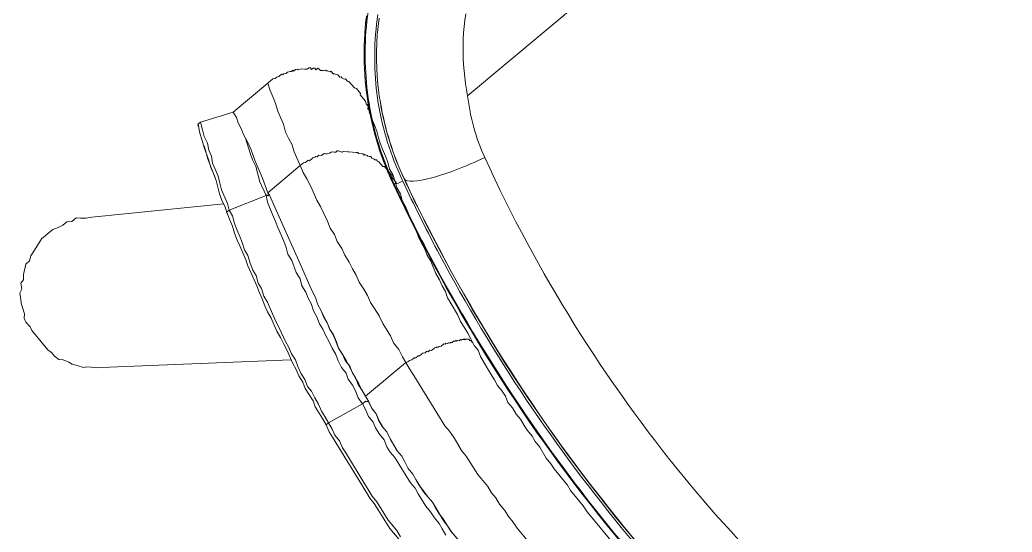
# Model space of a CAD drawing. Header units: metres. Extents: x 2999 to 3109, y 1752 to 1796.
# Drawn here: x 3006.867 to 3007.1854, y 1760.8691 to 1761.0334 of the extents above; entities that cross this region are included whole.
import ezdxf

# ---------------------------------------------------------------- set-up
doc = ezdxf.new("R2010")
doc.units = ezdxf.units.M
doc.layers.add('PAREDES', color=7, linetype='Continuous')

msp = doc.modelspace()

# ---------------------------------------------------------------- linework, layer by layer
at = {"layer": 'PAREDES', "color": 253, "lineweight": 0}
for p, q in [((3007.201045293503, 1761.168420711736), (3007.010685767974, 1761.00906301951)), ((3006.978152407993, 1761.034037342522), (3006.977955708227, 1761.032226082007)), ((3006.978013387109, 1761.032816247706), (3006.978231637404, 1761.034712132413)), ((3006.982250492035, 1761.033929942932), (3006.981933377923, 1761.03127744217)), ((3007.009780059787, 1761.033356319096), (3007.010059432461, 1761.035404560242)), ((3006.977687376738, 1761.029019666112), (3006.977832074572, 1761.030919525665)), ((3006.977955708227, 1761.032226082007), (3006.977792557105, 1761.030412898139)), ((3006.977832074572, 1761.030919525665), (3006.978013387109, 1761.032816247706)), ((3006.981933377923, 1761.03127744217), (3006.981695569113, 1761.028618658517)), ((3007.009394728437, 1761.029257494508), (3007.009558805739, 1761.03130668444)), ((3007.009558805739, 1761.03130668444), (3007.009780059787, 1761.033356319096)), ((3006.977662947572, 1761.028598322298), (3006.977566884275, 1761.026782895657)), ((3006.97757953998, 1761.027120059196), (3006.977687376738, 1761.029019666112)), ((3006.977792557105, 1761.030412898139), (3006.977662947572, 1761.028598322298)), ((3006.981695569113, 1761.028618658517), (3006.981536949513, 1761.025955703619)), ((3007.009286868854, 1761.027210394085), (3007.009394728437, 1761.029257494508)), ((3006.977473971791, 1761.023318656087), (3006.977508367501, 1761.025218729327)), ((3006.977504350368, 1761.024967161296), (3006.977475305604, 1761.023151642706)), ((3006.977566884275, 1761.026782895657), (3006.977504350368, 1761.024967161296)), ((3006.977508367501, 1761.025218729327), (3006.97757953998, 1761.027120059196)), ((3006.981536949513, 1761.025955703619), (3006.981457270249, 1761.023290657564)), ((3007.009234188234, 1761.025166861715), (3007.009286868854, 1761.027210394085)), ((3007.009235697062, 1761.023128198269), (3007.009234188234, 1761.025166861715)), ((3006.977476225454, 1761.021418280171), (3006.977473971791, 1761.023318656087)), ((3006.977475305604, 1761.023151642706), (3006.977479754628, 1761.02133688106)), ((3006.977515144104, 1761.01952022147), (3006.977476225454, 1761.021418280171)), ((3006.977479754628, 1761.02133688106), (3006.977517635701, 1761.019523401754)), ((3006.981457270249, 1761.023290657564), (3006.981456225855, 1761.020625572963)), ((3007.009290396562, 1761.021095477972), (3007.009235697062, 1761.023128198269)), ((3006.95915265238, 1761.017567355678), (3006.95971529965, 1761.018038370566)), ((3006.95971529965, 1761.018038370566), (3006.960232130729, 1761.017992554375)), ((3006.960232130729, 1761.017992554375), (3006.960624643135, 1761.01752368165)), ((3006.977590697217, 1761.01762328037), (3006.977515144104, 1761.01952022147)), ((3006.977517635701, 1761.019523401754), (3006.97758892218, 1761.017711759569)), ((3006.981456225855, 1761.020625572963), (3006.981533403391, 1761.017962511954)), ((3007.009397311895, 1761.019069556296), (3007.009290396562, 1761.021095477972)), ((3007.009555544668, 1761.017051173617), (3007.009397311895, 1761.019069556296)), ((3006.948903101937, 1761.014569266255), (3006.949465749207, 1761.015040281142)), ((3006.949465749207, 1761.015040281142), (3006.950091626894, 1761.015245244458)), ((3006.950091626894, 1761.015245244458), (3006.950935597799, 1761.015951766789)), ((3006.950935597799, 1761.015951766789), (3006.951358654333, 1761.015827448117)), ((3006.951358654333, 1761.015827448117), (3006.951639977968, 1761.016062955561)), ((3006.951639977968, 1761.016062955561), (3006.952438132682, 1761.016252646813)), ((3006.952438132682, 1761.016252646813), (3006.952907005407, 1761.016645159219)), ((3006.952907005407, 1761.016645159219), (3006.953705160121, 1761.016834850471)), ((3006.953705160121, 1761.016834850471), (3006.954143488718, 1761.016882808825)), ((3006.954143488718, 1761.016882808825), (3006.954612361443, 1761.017275321231)), ((3006.954612361443, 1761.017275321231), (3006.954847868887, 1761.016993997597)), ((3006.954847868887, 1761.016993997597), (3006.955410516156, 1761.017465012484)), ((3006.955410516156, 1761.017465012484), (3006.956114896325, 1761.017576201255)), ((3006.956114896325, 1761.017576201255), (3006.956271901288, 1761.017388652165)), ((3006.956271901288, 1761.017388652165), (3006.957070056001, 1761.017578343417)), ((3006.957070056001, 1761.017578343417), (3006.957257605091, 1761.01773534838)), ((3006.957257605091, 1761.01773534838), (3006.958291267249, 1761.017643715997)), ((3006.958291267249, 1761.017643715997), (3006.95915265238, 1761.017567355678)), ((3006.960624643135, 1761.01752368165), (3006.96109351586, 1761.017916194056)), ((3006.96109351586, 1761.017916194056), (3006.961610346938, 1761.017870377864)), ((3006.961610346938, 1761.017870377864), (3006.962002859345, 1761.01740150514)), ((3006.962002859345, 1761.01740150514), (3006.962565506615, 1761.017872520027)), ((3006.962565506615, 1761.017872520027), (3006.962988563148, 1761.017748201354)), ((3006.962988563148, 1761.017748201354), (3006.963459578036, 1761.017185554084)), ((3006.963459578036, 1761.017185554084), (3006.964414737712, 1761.017187696247)), ((3006.964414737712, 1761.017187696247), (3006.96511911788, 1761.017298885018)), ((3006.96511911788, 1761.017298885018), (3006.965276122843, 1761.017111335928)), ((3006.965276122843, 1761.017111335928), (3006.965792953922, 1761.017065519737)), ((3006.965792953922, 1761.017065519737), (3006.966545292444, 1761.01673837991)), ((3006.966545292444, 1761.01673837991), (3006.966826616079, 1761.016973887354)), ((3006.966826616079, 1761.016973887354), (3006.967611640891, 1761.016036141904)), ((3006.967611640891, 1761.016036141904), (3006.967799189982, 1761.016193146866)), ((3006.967799189982, 1761.016193146866), (3006.968551528504, 1761.01586600704)), ((3006.968551528504, 1761.01586600704), (3006.969068359583, 1761.015820190849)), ((3006.969068359583, 1761.015820190849), (3006.969696379432, 1761.015069994489)), ((3006.969696379432, 1761.015069994489), (3006.97013470803, 1761.015117952843)), ((3006.97013470803, 1761.015117952843), (3006.970370215473, 1761.014836629208)), ((3006.970370215473, 1761.014836629208), (3006.971028779451, 1761.0144309869)), ((3006.97758892218, 1761.017711759569), (3006.977693581706, 1761.015902444799)), ((3006.977702776323, 1761.015729654494), (3006.977590697217, 1761.01762328037)), ((3006.977693581706, 1761.015902444799), (3006.97783155635, 1761.01409602583)), ((3006.977851430092, 1761.013838548812), (3006.977702776323, 1761.015729654494)), ((3006.981533403391, 1761.017962511954), (3006.981688296051, 1761.015303577492)), ((3006.981688296051, 1761.015303577492), (3006.981920338527, 1761.012650823557)), ((3007.009764234033, 1761.015040882842), (3007.009555544668, 1761.017051173617)), ((3007.010022624706, 1761.013039205858), (3007.009764234033, 1761.015040882842)), ((3006.946604554503, 1761.013123535303), (3006.935445383649, 1761.003781740036)), ((3006.946604554503, 1761.013123535303), (3006.948198721768, 1761.014458077484)), ((3006.947345905287, 1761.010713799098), (3006.946604554503, 1761.013123535303)), ((3006.948198721768, 1761.014458077484), (3006.948903101937, 1761.014569266255)), ((3006.971028779451, 1761.0144309869), (3006.971467108048, 1761.014478945254)), ((3006.971467108048, 1761.014478945254), (3006.972095127898, 1761.013728748894)), ((3006.972095127898, 1761.013728748894), (3006.972611958977, 1761.013682932703)), ((3006.972611958977, 1761.013682932703), (3006.974339013564, 1761.011619892713)), ((3006.97783155635, 1761.01409602583), (3006.978002794163, 1761.012293016357)), ((3006.97803649807, 1761.01195181894), (3006.977851430092, 1761.013838548812)), ((3006.978002794163, 1761.012293016357), (3006.978207254899, 1761.010493939871)), ((3006.978257994931, 1761.010069019476), (3006.97803649807, 1761.01195181894)), ((3006.981920338527, 1761.012650823557), (3006.982228902935, 1761.010006331343)), ((3007.010329989151, 1761.011046488785), (3007.010022624706, 1761.013039205858)), ((3006.94827480516, 1761.008461067855), (3006.947345905287, 1761.010713799098)), ((3006.949061972135, 1761.006568162729), (3006.94827480516, 1761.008461067855)), ((3006.974339013564, 1761.011619892713), (3006.975012849605, 1761.011386527431)), ((3006.975012849605, 1761.011386527431), (3006.976347391786, 1761.009792360166)), ((3006.976347391786, 1761.009792360166), (3006.976223073114, 1761.009369303633)), ((3006.976223073114, 1761.009369303633), (3006.977950127701, 1761.007306263643)), ((3006.978207254899, 1761.010493939871), (3006.978444857226, 1761.008699345167)), ((3006.9785157768, 1761.008191582131), (3006.978257994931, 1761.010069019476)), ((3006.978444857226, 1761.008699345167), (3006.978715547293, 1761.006909724448)), ((3007.010685767974, 1761.00906301951), (3007.010329989151, 1761.011046488785)), ((3006.949803322918, 1761.004158426525), (3006.949061972135, 1761.006568162729)), ((3006.977950127701, 1761.007306263643), (3006.978139818953, 1761.006508108929)), ((3006.978139818953, 1761.006508108929), (3006.978767838803, 1761.005757912569)), ((3006.978809830073, 1761.006319475614), (3006.9785157768, 1761.008191582131)), ((3006.978767838803, 1761.005757912569), (3006.978691478485, 1761.004896527438)), ((3006.978715547293, 1761.006909724448), (3006.979019233974, 1761.005125638209)), ((3006.979140033171, 1761.004453772214), (3006.978809830073, 1761.006319475614)), ((3006.925008284115, 1761.00062664565), (3006.935445383649, 1761.003781740036)), ((3006.936513874258, 1761.002124342353), (3006.935445383649, 1761.003781740036)), ((3006.937050261726, 1761.000340483836), (3006.936513874258, 1761.002124342353)), ((3006.950732222792, 1761.001905695282), (3006.949803322918, 1761.004158426525)), ((3006.978691478485, 1761.004896527438), (3006.979162493372, 1761.004333880168)), ((3006.979019233974, 1761.005125638209), (3006.97935584192, 1761.003347580556)), ((3006.979162493372, 1761.004333880168), (3006.979038174699, 1761.003910823634)), ((3006.97981006961, 1761.001845641482), (3006.979038174699, 1761.003910823634)), ((3006.979506297408, 1761.002594815573), (3006.979140033171, 1761.004453772214)), ((3006.97935584192, 1761.003347580556), (3006.979725299597, 1761.001576088586)), ((3006.979908547171, 1761.000743218973), (3006.979506297408, 1761.002594815573)), ((3006.924133769083, 1760.999575569266), (3006.924321318173, 1760.999732574229)), ((3006.924369276527, 1760.999294245631), (3006.924133769083, 1760.999575569266)), ((3006.92416431321, 1760.999920123319), (3006.925008284115, 1761.00062664565)), ((3006.924321318173, 1760.999732574229), (3006.92416431321, 1760.999920123319)), ((3006.924781345322, 1760.99708733058), (3006.924369276527, 1760.999294245631)), ((3006.924781345322, 1760.99708733058), (3006.924369276527, 1760.999294245631)), ((3006.924781345322, 1760.99708733058), (3006.924369276527, 1760.999294245631)), ((3006.925655860354, 1760.998138406964), (3006.925008284115, 1761.00062664565)), ((3006.938024977791, 1760.998604583672), (3006.937050261726, 1761.000340483836)), ((3006.951597892248, 1760.999919015611), (3006.950732222792, 1761.001905695282)), ((3006.952245468486, 1760.997430776925), (3006.951597892248, 1760.999919015611)), ((3006.979725299597, 1761.001576088586), (3006.980127513974, 1760.9998117013)), ((3006.980832744029, 1760.999671412721), (3006.97981006961, 1761.001845641482)), ((3006.980346626317, 1760.99889978697), (3006.979908547171, 1761.000743218973)), ((3006.980127513974, 1760.9998117013), (3006.980562388208, 1760.99805491471)), ((3006.980820522609, 1760.997064748115), (3006.980346626317, 1760.99889978697)), ((3006.981526136458, 1760.997700005113), (3006.980832744029, 1760.999671412721)), ((3006.925522696105, 1760.994677594375), (3006.924781345322, 1760.99708733058)), ((3006.925522696105, 1760.994677594375), (3006.924781345322, 1760.99708733058)), ((3006.925522696105, 1760.994677594375), (3006.924781345322, 1760.99708733058)), ((3006.926161703694, 1760.996009994394), (3006.925655860354, 1760.998138406964)), ((3006.927184378112, 1760.993835765633), (3006.926161703694, 1760.996009994394)), ((3006.938655139802, 1760.996899227636), (3006.938024977791, 1760.998604583672)), ((3006.939394348424, 1760.995444651108), (3006.938655139802, 1760.996899227636)), ((3006.953268142905, 1760.995256548164), (3006.952245468486, 1760.997430776925)), ((3006.980562388208, 1760.99805491471), (3006.981029807775, 1760.996306269722)), ((3006.98132995993, 1760.995239264216), (3006.980820522609, 1760.997064748115)), ((3006.981029807775, 1760.996306269722), (3006.981529699231, 1760.994566281939)), ((3006.982031979798, 1760.995571592543), (3006.981526136458, 1760.997700005113)), ((3006.926107041926, 1760.99245540726), (3006.925522696105, 1760.994677594375)), ((3006.926107041926, 1760.99245540726), (3006.925522696105, 1760.994677594375)), ((3006.926107041926, 1760.99245540726), (3006.925522696105, 1760.994677594375)), ((3006.926689245584, 1760.991188379822), (3006.926152858117, 1760.992972238339)), ((3006.927596446907, 1760.991628850581), (3006.927184378112, 1760.993835765633)), ((3006.94087704999, 1760.990625178698), (3006.939394348424, 1760.995444651108)), ((3006.939394348424, 1760.995444651108), (3006.940212059526, 1760.993896300034)), ((3006.940212059526, 1760.993896300034), (3006.941234733944, 1760.991722071273)), ((3006.954242858969, 1760.993520648), (3006.953268142905, 1760.995256548164)), ((3006.954984209753, 1760.991110911795), (3006.954242858969, 1760.993520648)), ((3006.981875052005, 1760.993423151884), (3006.98132995993, 1760.995239264216)), ((3006.981529699231, 1760.994566281939), (3006.982061922748, 1760.992835451183)), ((3006.982455342068, 1760.991617978883), (3006.981875052005, 1760.993423151884)), ((3006.982662141811, 1760.993866236507), (3006.982031979798, 1760.995571592543)), ((3006.982061922748, 1760.992835451183), (3006.982626365705, 1760.991114339856)), ((3006.98335553424, 1760.9918948289), (3006.982662141811, 1760.993866236507)), ((3006.92758760133, 1760.988591094527), (3006.926107041926, 1760.99245540726)), ((3006.92758760133, 1760.988591094527), (3006.926107041926, 1760.99245540726)), ((3006.92758760133, 1760.988591094527), (3006.926107041926, 1760.99245540726)), ((3006.927195088924, 1760.989059967252), (3006.926689245584, 1760.991188379822)), ((3006.928462116363, 1760.98964217091), (3006.927596446907, 1760.991628850581)), ((3006.928874185158, 1760.98743525586), (3006.928462116363, 1760.98964217091)), ((3006.941648944901, 1760.988559996546), (3006.94087704999, 1760.990625178698)), ((3006.941234733944, 1760.991722071273), (3006.942558288386, 1760.988045307629)), ((3006.956935784045, 1760.986683951792), (3006.954984209753, 1760.991110911795)), ((3006.960970231642, 1760.989104398809), (3006.961689883874, 1760.989387864606)), ((3006.961689883874, 1760.989387864606), (3006.96197120751, 1760.98962337205)), ((3006.96197120751, 1760.98962337205), (3006.962394264043, 1760.989499053377)), ((3006.962394264043, 1760.989499053377), (3006.962956911313, 1760.989970068265)), ((3006.962956911313, 1760.989970068265), (3006.963818296445, 1760.989893707946)), ((3006.963818296445, 1760.989893707946), (3006.964662267349, 1760.990600230277)), ((3006.964662267349, 1760.990600230277), (3006.965085323883, 1760.990475911605)), ((3006.965085323883, 1760.990475911605), (3006.965602154962, 1760.990430095413)), ((3006.965602154962, 1760.990430095413), (3006.966400309675, 1760.990619786666)), ((3006.966400309675, 1760.990619786666), (3006.9668691824, 1760.991012299072)), ((3006.9668691824, 1760.991012299072), (3006.967307510998, 1760.991060257425)), ((3006.967307510998, 1760.991060257425), (3006.967824342077, 1760.991014441234)), ((3006.967824342077, 1760.991014441234), (3006.968341173155, 1760.990968625043)), ((3006.968341173155, 1760.990968625043), (3006.96881004588, 1760.991361137449)), ((3006.96881004588, 1760.991361137449), (3006.969248374478, 1760.991409095803)), ((3006.969248374478, 1760.991409095803), (3006.970000713, 1760.991081955976)), ((3006.970000713, 1760.991081955976), (3006.970423769534, 1760.990957637304)), ((3006.970423769534, 1760.990957637304), (3006.970705093169, 1760.991193144748)), ((3006.970705093169, 1760.991193144748), (3006.972083309379, 1760.991070968237)), ((3006.972083309379, 1760.991070968237), (3006.972521637976, 1760.991118926591)), ((3006.972521637976, 1760.991118926591), (3006.974933516343, 1760.990905117698)), ((3006.974933516343, 1760.990905117698), (3006.975450347422, 1760.990859301507)), ((3006.975450347422, 1760.990859301507), (3006.975685854866, 1760.990577977872)), ((3006.975685854866, 1760.990577977872), (3006.977064071075, 1760.990455801362)), ((3006.977064071075, 1760.990455801362), (3006.977456583482, 1760.989986928637)), ((3006.977456583482, 1760.989986928637), (3006.977737907117, 1760.990222436081)), ((3006.977737907117, 1760.990222436081), (3006.978490245639, 1760.989895296254)), ((3006.978490245639, 1760.989895296254), (3006.978647250602, 1760.989707747164)), ((3006.978647250602, 1760.989707747164), (3006.979070307135, 1760.989583428492)), ((3006.979070307135, 1760.989583428492), (3006.979587138214, 1760.989537612301)), ((3006.979587138214, 1760.989537612301), (3006.97997965062, 1760.989068739576)), ((3006.983071081233, 1760.989823278852), (3006.982455342068, 1760.991617978883)), ((3006.982626365705, 1760.991114339856), (3006.983222901877, 1760.98940347907)), ((3006.98372165385, 1760.988040904432), (3006.983071081233, 1760.989823278852)), ((3006.983222901877, 1760.98940347907), (3006.983851405038, 1760.987703399936)), ((3006.984284434114, 1760.989642097658), (3006.98335553424, 1760.9918948289)), ((3006.985071601088, 1760.987749192532), (3006.984284434114, 1760.989642097658)), ((3006.928675648329, 1760.985195654518), (3006.927195088924, 1760.989059967252)), ((3006.928235177569, 1760.986102855841), (3006.92758760133, 1760.988591094527)), ((3006.928235177569, 1760.986102855841), (3006.92758760133, 1760.988591094527)), ((3006.929661352132, 1760.985542350733), (3006.928874185158, 1760.98743525586)), ((3006.94267161932, 1760.986385767784), (3006.941648944901, 1760.988559996546)), ((3006.942558288386, 1760.988045307629), (3006.944856558893, 1760.982632643822)), ((3006.943319195559, 1760.983897529098), (3006.94267161932, 1760.986385767784)), ((3006.956935784045, 1760.986683951792), (3006.94652680955, 1760.977970176375)), ((3006.956935784045, 1760.986683951792), (3006.95796730404, 1760.987547479085)), ((3006.957864683918, 1760.984431220549), (3006.956935784045, 1760.986683951792)), ((3006.95796730404, 1760.987547479085), (3006.958671684209, 1760.987658667857)), ((3006.958671684209, 1760.987658667857), (3006.959515655114, 1760.988365190188)), ((3006.959515655114, 1760.988365190188), (3006.959938711647, 1760.988240871515)), ((3006.959938711647, 1760.988240871515), (3006.960970231642, 1760.989104398809)), ((3006.97997965062, 1760.989068739576), (3006.980731989142, 1760.988741599749)), ((3006.980731989142, 1760.988741599749), (3006.980888994105, 1760.988554050659)), ((3006.980888994105, 1760.988554050659), (3006.981405825184, 1760.988508234468)), ((3006.981405825184, 1760.988508234468), (3006.98179833759, 1760.988039361743)), ((3006.98179833759, 1760.988039361743), (3006.982221394124, 1760.987915043071)), ((3006.982221394124, 1760.987915043071), (3006.983477433823, 1760.986414650351)), ((3006.983477433823, 1760.986414650351), (3006.983994264902, 1760.986368834159)), ((3006.984407444613, 1760.986270063301), (3006.98372165385, 1760.988040904432)), ((3006.983851405038, 1760.987703399936), (3006.984511707878, 1760.986014658873)), ((3006.983994264902, 1760.986368834159), (3006.986584846783, 1760.983274274174)), ((3006.985127630014, 1760.984512951478), (3006.984407444613, 1760.986270063301)), ((3006.985655946909, 1760.985527005417), (3006.985071601088, 1760.987749192532)), ((3006.929100847025, 1760.98411617617), (3006.928235177569, 1760.986102855841)), ((3006.929100847025, 1760.98411617617), (3006.928235177569, 1760.986102855841)), ((3006.929683050683, 1760.982849148731), (3006.928675648329, 1760.985195654518)), ((3006.930029746899, 1760.981863444927), (3006.929100847025, 1760.98411617617)), ((3006.930029746899, 1760.981863444927), (3006.929100847025, 1760.98411617617)), ((3006.930590252006, 1760.983289619491), (3006.929661352132, 1760.985542350733)), ((3006.931174597827, 1760.981067432376), (3006.930590252006, 1760.983289619491)), ((3006.944060546342, 1760.981487792894), (3006.943319195559, 1760.983897529098)), ((3006.959074907427, 1760.982413996751), (3006.957864683918, 1760.984431220549)), ((3006.984511707878, 1760.986014658873), (3006.98520366268, 1760.984337788899)), ((3006.985882737854, 1760.982768558152), (3006.985127630014, 1760.984512951478)), ((3006.98520366268, 1760.984337788899), (3006.985927111928, 1760.982673334731)), ((3006.986630662974, 1760.983791105253), (3006.985655946909, 1760.985527005417)), ((3006.986584846783, 1760.983274274174), (3006.986303523148, 1760.983038766731)), ((3006.986303523148, 1760.983038766731), (3006.987795070291, 1760.981257050376)), ((3006.987324055404, 1760.981819697646), (3006.986630662974, 1760.983791105253)), ((3006.931041433578, 1760.977606619788), (3006.930029746899, 1760.981863444927)), ((3006.931041433578, 1760.977606619788), (3006.930029746899, 1760.981863444927)), ((3006.931680441166, 1760.978939019806), (3006.931174597827, 1760.981067432376)), ((3006.946012120633, 1760.97706083289), (3006.944060546342, 1760.981487792894)), ((3006.944856558893, 1760.982632643822), (3006.94652680955, 1760.977970176375)), ((3006.960333089289, 1760.979958444355), (3006.959074907427, 1760.982413996751)), ((3006.962284663581, 1760.975531484351), (3006.960333089289, 1760.979958444355)), ((3006.986671813486, 1760.981039188453), (3006.985882737854, 1760.982768558152)), ((3006.985927111928, 1760.982673334731), (3006.986681888312, 1760.981021852786)), ((3006.986671813486, 1760.981039188453), (3006.986681888312, 1760.981021852786)), ((3006.986671813486, 1760.981039188453), (3006.986874347559, 1760.980607040015)), ((3006.986681888312, 1760.981021852786), (3006.987018101369, 1760.980926017908)), ((3006.986681888312, 1760.981021852786), (3006.986884416401, 1760.980589759037)), ((3006.986808307218, 1760.981376584792), (3006.987018101369, 1760.980926017908)), ((3006.987018101369, 1760.980926017908), (3006.987761379413, 1760.979346438047)), ((3006.988065406187, 1760.979409961441), (3006.987324055404, 1760.981819697646)), ((3006.987795070291, 1760.981257050376), (3006.987843028645, 1760.980818721778)), ((3006.989671564417, 1760.982096273599), (3006.989875716356, 1760.981658793346)), ((3006.989875696766, 1760.981658816746), (3006.990613724483, 1760.980094422625)), ((3006.990301632317, 1760.982397194348), (3006.990372849109, 1760.982377135649)), ((3006.931813328489, 1760.975541437635), (3006.931041433578, 1760.977606619788)), ((3006.931813328489, 1760.975541437635), (3006.931041433578, 1760.977606619788)), ((3006.933632015458, 1760.974512059803), (3006.931680441166, 1760.978939019806)), ((3006.934137858798, 1760.972383647233), (3006.946012120633, 1760.97706083289)), ((3006.946012120633, 1760.97706083289), (3006.946293444269, 1760.977296340334)), ((3006.946517963974, 1760.97493242032), (3006.946012120633, 1760.97706083289)), ((3006.946293444269, 1760.977296340334), (3006.946528951712, 1760.977015016699)), ((3006.9471548294, 1760.977219980015), (3006.94652680955, 1760.977970176375)), ((3006.946528951712, 1760.977015016699), (3006.946997824437, 1760.977407529105)), ((3006.946997824437, 1760.977407529105), (3006.9471548294, 1760.977219980015)), ((3006.9471548294, 1760.977219980015), (3006.95192364744, 1760.966379380337)), ((3006.989118624733, 1760.977580286732), (3006.988065406187, 1760.979409961441)), ((3006.989624468073, 1760.975451874162), (3006.989118624733, 1760.977580286732)), ((3006.932410804211, 1760.974446687223), (3006.890095751412, 1760.970124008902)), ((3006.932836002907, 1760.973367208874), (3006.931813328489, 1760.975541437635)), ((3006.932836002907, 1760.973367208874), (3006.931813328489, 1760.975541437635)), ((3006.934137858798, 1760.972383647233), (3006.933632015458, 1760.974512059803)), ((3006.948077025859, 1760.970974333042), (3006.946517963974, 1760.97493242032)), ((3006.963494887089, 1760.973514260553), (3006.962284663581, 1760.975531484351)), ((3006.964517561508, 1760.971340031791), (3006.963494887089, 1760.973514260553)), ((3006.990599184138, 1760.973715973999), (3006.989624468073, 1760.975451874162)), ((3006.991621858556, 1760.971541745238), (3006.990599184138, 1760.973715973999)), ((3006.933529395337, 1760.971395801267), (3006.932836002907, 1760.973367208874)), ((3006.933529395337, 1760.971395801267), (3006.932836002907, 1760.973367208874)), ((3006.933293887893, 1760.971677124902), (3006.934137858798, 1760.972383647233)), ((3006.933529395337, 1760.971395801267), (3006.933293887893, 1760.971677124902)), ((3006.934316562312, 1760.969502896141), (3006.933529395337, 1760.971395801267)), ((3006.935191077344, 1760.970553972524), (3006.934137858798, 1760.972383647233)), ((3006.935838653583, 1760.968065733838), (3006.935191077344, 1760.970553972524)), ((3006.949005925733, 1760.968721601799), (3006.948077025859, 1760.970974333042)), ((3006.965681968825, 1760.968805976914), (3006.964517561508, 1760.971340031791)), ((3006.992393753467, 1760.969476563085), (3006.991621858556, 1760.971541745238)), ((3006.879298825762, 1760.966827181617), (3006.880753402291, 1760.967566390238)), ((3006.880753402291, 1760.967566390238), (3006.882066245921, 1760.968665424976)), ((3006.882066245921, 1760.968665424976), (3006.883725785765, 1760.968778755909)), ((3006.883725785765, 1760.968778755909), (3006.885038629396, 1760.969877790646)), ((3006.885038629396, 1760.969877790646), (3006.886416845605, 1760.969755614137)), ((3006.886416845605, 1760.969755614137), (3006.888154887932, 1760.969775170525)), ((3006.888154887932, 1760.969775170525), (3006.890095751412, 1760.970124008902)), ((3006.935245462185, 1760.967250164898), (3006.934316562312, 1760.969502896141)), ((3006.935829808006, 1760.965027977783), (3006.935245462185, 1760.967250164898)), ((3006.936625820557, 1760.966172828712), (3006.935838653583, 1760.968065733838)), ((3006.949793092707, 1760.966828696673), (3006.949005925733, 1760.968721601799)), ((3006.966610868698, 1760.966553245672), (3006.965681968825, 1760.968805976914)), ((3006.993368469532, 1760.967740662922), (3006.992393753467, 1760.969476563085)), ((3006.994927531417, 1760.963782575643), (3006.993368469532, 1760.967740662922)), ((3006.873936262471, 1760.963135422837), (3006.877593469726, 1760.966197019605)), ((3006.877593469726, 1760.966197019605), (3006.879298825762, 1760.966827181617)), ((3006.93675870788, 1760.962775246541), (3006.935829808006, 1760.965027977783)), ((3006.937554720431, 1760.96392009747), (3006.936625820557, 1760.966172828712)), ((3006.938341887405, 1760.962027192344), (3006.937554720431, 1760.96392009747)), ((3006.951744666999, 1760.96240173667), (3006.949793092707, 1760.966828696673)), ((3006.95192364744, 1760.966379380337), (3006.956566004644, 1760.956070883801)), ((3006.967914866751, 1760.964614524354), (3006.966610868698, 1760.966553245672)), ((3006.968843766625, 1760.962361793112), (3006.967914866751, 1760.964614524354)), ((3006.872219918696, 1760.960422664446), (3006.873015931247, 1760.961567515375)), ((3006.873015931247, 1760.961567515375), (3006.873936262471, 1760.963135422837)), ((3006.937545874854, 1760.960882341415), (3006.93675870788, 1760.962775246541)), ((3006.939497449146, 1760.956455381412), (3006.937545874854, 1760.960882341415)), ((3006.939083238189, 1760.959617456139), (3006.938341887405, 1760.962027192344)), ((3006.952438059429, 1760.960430329063), (3006.951744666999, 1760.96240173667)), ((3006.970289497577, 1760.960063245678), (3006.968843766625, 1760.962361793112)), ((3006.995950205836, 1760.961608346882), (3006.994927531417, 1760.963782575643)), ((3006.996924921901, 1760.959872446718), (3006.995950205836, 1760.961608346882)), ((3006.870100074776, 1760.956096182402), (3006.870503574921, 1760.957709906055)), ((3006.870503574921, 1760.957709906055), (3006.872219918696, 1760.960422664446)), ((3006.940136456735, 1760.95778778143), (3006.939083238189, 1760.959617456139)), ((3006.940877807519, 1760.955378045225), (3006.940136456735, 1760.95778778143)), ((3006.95302240525, 1760.958208141948), (3006.952438059429, 1760.960430329063)), ((3006.954232628758, 1760.956190918149), (3006.95302240525, 1760.958208141948)), ((3006.971312171996, 1760.957889016917), (3006.970289497577, 1760.960063245678)), ((3006.972679400466, 1760.955684244029), (3006.971312171996, 1760.957889016917)), ((3006.997712088875, 1760.957979541592), (3006.996924921901, 1760.959872446718)), ((3006.998922312384, 1760.955962317794), (3006.997712088875, 1760.957979541592)), ((3006.868152507882, 1760.951754428294), (3006.868881005691, 1760.955075650146)), ((3006.868881005691, 1760.955075650146), (3006.870100074776, 1760.956096182402)), ((3006.940190841576, 1760.954483973804), (3006.939497449146, 1760.956455381412)), ((3006.942142415868, 1760.950057013801), (3006.940190841576, 1760.954483973804)), ((3006.941806707392, 1760.953125313983), (3006.940877807519, 1760.955378045225)), ((3006.955713188163, 1760.952326605415), (3006.954232628758, 1760.956190918149)), ((3006.956566004644, 1760.956070883801), (3006.960028682468, 1760.948124165117)), ((3006.973702074885, 1760.953510015267), (3006.972679400466, 1760.955684244029)), ((3007.000481374269, 1760.952004230515), (3006.998922312384, 1760.955962317794)), ((3006.86817206427, 1760.950016385968), (3006.868152507882, 1760.951754428294)), ((3006.942781423456, 1760.951389413819), (3006.941806707392, 1760.953125313983)), ((3006.94352277424, 1760.948979677614), (3006.942781423456, 1760.951389413819)), ((3006.956923411672, 1760.950309381617), (3006.955713188163, 1760.952326605415)), ((3006.974912298394, 1760.951492791469), (3006.973702074885, 1760.953510015267)), ((3006.975841198267, 1760.949240060226), (3006.974912298394, 1760.951492791469)), ((3007.001691597778, 1760.949987006716), (3007.000481374269, 1760.952004230515)), ((3006.867297549238, 1760.948965309584), (3006.86817206427, 1760.950016385968)), ((3006.867646387615, 1760.947024446104), (3006.867297549238, 1760.948965309584)), ((3006.943008085324, 1760.94807033413), (3006.942142415868, 1760.950057013801)), ((3006.943936985197, 1760.945817602887), (3006.943008085324, 1760.94807033413)), ((3006.944497490305, 1760.947243777451), (3006.94352277424, 1760.948979677614)), ((3006.957507757492, 1760.948087194502), (3006.956923411672, 1760.950309381617)), ((3006.958717981001, 1760.946069970703), (3006.957507757492, 1760.948087194502)), ((3006.960894351924, 1760.946137485446), (3006.960028682468, 1760.948124165117)), ((3006.960894351924, 1760.946137485446), (3006.960028682468, 1760.948124165117)), ((3006.977380703764, 1760.947020015274), (3006.975841198267, 1760.949240060226)), ((3007.002478764753, 1760.94809410159), (3007.001691597778, 1760.949987006716)), ((3007.003531983299, 1760.946264426881), (3007.002478764753, 1760.94809410159)), ((3006.867007380026, 1760.945692046086), (3006.867646387615, 1760.947024446104)), ((3006.867356218404, 1760.943751182606), (3006.867007380026, 1760.945692046086)), ((3006.944724152172, 1760.943924697761), (3006.943936985197, 1760.945817602887)), ((3006.945238841088, 1760.944834041246), (3006.944497490305, 1760.947243777451)), ((3006.946449064596, 1760.942816817447), (3006.945238841088, 1760.944834041246)), ((3006.959505147976, 1760.944177065577), (3006.958717981001, 1760.946069970703)), ((3006.961869067989, 1760.944401585282), (3006.960894351924, 1760.946137485446)), ((3006.961869067989, 1760.944401585282), (3006.960894351924, 1760.946137485446)), ((3006.978590927272, 1760.945002791475), (3006.977380703764, 1760.947020015274)), ((3006.979519827146, 1760.942750060233), (3006.978590927272, 1760.945002791475)), ((3007.004225375728, 1760.944293019274), (3007.003531983299, 1760.946264426881)), ((3006.867421590984, 1760.942529971358), (3006.867356218404, 1760.943751182606)), ((3006.867816245552, 1760.941105938957), (3006.867421590984, 1760.942529971358)), ((3006.945653052046, 1760.941671966519), (3006.944724152172, 1760.943924697761)), ((3006.94644021902, 1760.939779061393), (3006.945653052046, 1760.941671966519)), ((3006.947314734053, 1760.940830137776), (3006.946449064596, 1760.942816817447)), ((3006.96047986404, 1760.942441165414), (3006.959505147976, 1760.944177065577)), ((3006.961221214824, 1760.940031429209), (3006.96047986404, 1760.942441165414)), ((3006.962610418772, 1760.941991849077), (3006.961869067989, 1760.944401585282)), ((3006.962610418772, 1760.941991849077), (3006.961869067989, 1760.944401585282)), ((3006.963585134837, 1760.940255948913), (3006.962610418772, 1760.941991849077)), ((3006.963585134837, 1760.940255948913), (3006.962610418772, 1760.941991849077)), ((3006.980823825199, 1760.940811338915), (3006.979519827146, 1760.942750060233)), ((3007.005435599237, 1760.942275795476), (3007.004225375728, 1760.944293019274)), ((3007.007478805911, 1760.938882497629), (3007.005435599237, 1760.942275795476)), ((3006.868509637982, 1760.93913453135), (3006.867816245552, 1760.941105938957)), ((3006.868387461472, 1760.93775631514), (3006.868509637982, 1760.93913453135)), ((3006.947650442529, 1760.937761837594), (3006.94644021902, 1760.939779061393)), ((3006.949266308345, 1760.936403177773), (3006.947314734053, 1760.940830137776)), ((3006.96227443337, 1760.9382017545), (3006.961221214824, 1760.940031429209)), ((3006.964450804293, 1760.938269269242), (3006.963585134837, 1760.940255948913)), ((3006.964607809256, 1760.938081720152), (3006.963585134837, 1760.940255948913)), ((3006.982269556152, 1760.938512791482), (3006.980823825199, 1760.940811338915)), ((3006.983433963469, 1760.935978736605), (3006.982269556152, 1760.938512791482)), ((3007.008407705785, 1760.936629766387), (3007.007478805911, 1760.938882497629)), ((3006.86896966513, 1760.936489287702), (3006.868387461472, 1760.93775631514)), ((3006.870304207311, 1760.934895120437), (3006.86896966513, 1760.936489287702)), ((3006.948579342402, 1760.935509106351), (3006.947650442529, 1760.937761837594)), ((3006.949445011858, 1760.93352242668), (3006.948579342402, 1760.935509106351)), ((3006.950241024409, 1760.934667277609), (3006.949266308345, 1760.936403177773)), ((3006.963203333243, 1760.935949023258), (3006.96227443337, 1760.9382017545)), ((3006.964178049308, 1760.934213123094), (3006.963203333243, 1760.935949023258)), ((3006.965661027802, 1760.936252045444), (3006.964450804293, 1760.938269269242)), ((3006.965661027802, 1760.936252045444), (3006.964607809256, 1760.938081720152)), ((3006.966354420231, 1760.934280637836), (3006.965661027802, 1760.936252045444)), ((3006.966589927675, 1760.933999314201), (3006.965661027802, 1760.936252045444)), ((3006.98594818503, 1760.932022791488), (3006.983433963469, 1760.935978736605)), ((3007.009554698876, 1760.93487859416), (3007.008407705785, 1760.936629766387)), ((3006.870807908489, 1760.933721867543), (3006.870304207311, 1760.934895120437)), ((3006.87598907225, 1760.927532747573), (3006.870807908489, 1760.933721867543)), ((3006.950655235366, 1760.931505202882), (3006.949445011858, 1760.93352242668)), ((3006.952192598701, 1760.930240317605), (3006.950241024409, 1760.934667277609)), ((3006.965200723726, 1760.932038894333), (3006.964178049308, 1760.934213123094)), ((3006.966175439791, 1760.930302994169), (3006.965200723726, 1760.932038894333)), ((3006.967422910841, 1760.932623240154), (3006.966354420231, 1760.934280637836)), ((3006.967658418285, 1760.932341916519), (3006.966589927675, 1760.933999314201)), ((3006.968351810714, 1760.930370508911), (3006.967422910841, 1760.932623240154)), ((3006.968587318158, 1760.930089185277), (3006.967658418285, 1760.932341916519)), ((3007.010764922384, 1760.932861370361), (3007.009554698876, 1760.93487859416)), ((3007.011739638449, 1760.931125470197), (3007.010764922384, 1760.932861370361)), ((3006.951677909785, 1760.929330974121), (3006.950655235366, 1760.931505202882)), ((3006.95265262585, 1760.927595073957), (3006.951677909785, 1760.929330974121)), ((3006.953167314766, 1760.928504417442), (3006.952192598701, 1760.930240317605)), ((3006.96719811421, 1760.928128765408), (3006.966175439791, 1760.930302994169)), ((3006.969123705625, 1760.928305326759), (3006.968351810714, 1760.930370508911)), ((3006.969280710588, 1760.928117777669), (3006.968587318158, 1760.930089185277)), ((3006.986877084904, 1760.929770060246), (3006.98594818503, 1760.932022791488)), ((3006.988604139491, 1760.927707020256), (3006.986877084904, 1760.929770060246)), ((3007.002240284366, 1760.928755400623), (3007.003084255271, 1760.929461922954)), ((3007.003084255271, 1760.929461922954), (3007.003428809323, 1760.929431378827)), ((3007.003428809323, 1760.929431378827), (3007.003710132959, 1760.929666886271)), ((3007.003710132959, 1760.929666886271), (3007.004226964037, 1760.929621070079)), ((3007.004226964037, 1760.929621070079), (3007.004508287672, 1760.929856577523)), ((3007.004508287672, 1760.929856577523), (3007.004931344206, 1760.929732258851)), ((3007.004931344206, 1760.929732258851), (3007.005212667841, 1760.929967766294)), ((3007.005212667841, 1760.929967766294), (3007.005729498919, 1760.929921950103)), ((3007.005729498919, 1760.929921950103), (3007.006198371645, 1760.930314462509)), ((3007.006198371645, 1760.930314462509), (3007.006636700242, 1760.930362420863)), ((3007.006636700242, 1760.930362420863), (3007.006918023877, 1760.930597928306)), ((3007.006918023877, 1760.930597928306), (3007.00715353132, 1760.930316604672)), ((3007.00715353132, 1760.930316604672), (3007.007434854956, 1760.930552112115)), ((3007.007434854956, 1760.930552112115), (3007.007951686034, 1760.930506295924)), ((3007.007951686034, 1760.930506295924), (3007.008420558759, 1760.93089880833)), ((3007.008420558759, 1760.93089880833), (3007.008656066203, 1760.930617484695)), ((3007.008656066203, 1760.930617484695), (3007.008937389838, 1760.930852992139)), ((3007.008937389838, 1760.930852992139), (3007.009375718435, 1760.930900950493)), ((3007.009375718435, 1760.930900950493), (3007.009563267526, 1760.931057955455)), ((3007.009563267526, 1760.931057955455), (3007.009798774969, 1760.93077663182)), ((3007.009798774969, 1760.93077663182), (3007.010080098604, 1760.931012139264)), ((3007.010080098604, 1760.931012139264), (3007.010596929683, 1760.930966323072)), ((3007.010596929683, 1760.930966323072), (3007.01103525828, 1760.931014281426)), ((3007.01103525828, 1760.931014281426), (3007.011506273167, 1760.930451634156)), ((3007.011506273167, 1760.930451634156), (3007.011693822258, 1760.930608639119)), ((3007.011693822258, 1760.930608639119), (3007.012321842108, 1760.929858442759)), ((3007.012762312867, 1760.928951241436), (3007.011739638449, 1760.931125470197)), ((3007.014018352567, 1760.927450848716), (3007.012762312867, 1760.928951241436)), ((3006.877133923178, 1760.926736735022), (3006.87598907225, 1760.927532747573)), ((3006.878154455434, 1760.925517665937), (3006.877133923178, 1760.926736735022)), ((3006.954604200142, 1760.923168113954), (3006.95265262585, 1760.927595073957)), ((3006.954189989184, 1760.926330188681), (3006.953167314766, 1760.928504417442)), ((3006.955400212693, 1760.924312964882), (3006.954189989184, 1760.926330188681)), ((3006.968408337718, 1760.92611154161), (3006.96719811421, 1760.928128765408)), ((3006.969180232629, 1760.924046359457), (3006.968408337718, 1760.92611154161)), ((3006.971637927187, 1760.924349381643), (3006.969123705625, 1760.928305326759)), ((3006.970584708642, 1760.926179056352), (3006.969280710588, 1760.928117777669)), ((3006.971356603553, 1760.924113874199), (3006.970584708642, 1760.926179056352)), ((3006.989783818872, 1760.925345242405), (3006.988604139491, 1760.927707020256)), ((3006.995279269485, 1760.925639419014), (3006.99631078948, 1760.926502946308)), ((3006.99631078948, 1760.926502946308), (3006.997015169649, 1760.926614135079)), ((3006.997015169649, 1760.926614135079), (3006.997577816919, 1760.927085149967)), ((3006.997577816919, 1760.927085149967), (3006.998000873452, 1760.926960831294)), ((3006.998000873452, 1760.926960831294), (3006.998563520722, 1760.927431846181)), ((3006.998563520722, 1760.927431846181), (3006.999080351801, 1760.92738602999)), ((3006.999080351801, 1760.92738602999), (3007.000111871796, 1760.928249557284)), ((3007.000111871796, 1760.928249557284), (3007.000550200394, 1760.928297515637)), ((3007.000550200394, 1760.928297515637), (3007.000737749484, 1760.9284545206)), ((3007.000737749484, 1760.9284545206), (3007.001254580562, 1760.928408704409)), ((3007.001254580562, 1760.928408704409), (3007.001535904197, 1760.928644211852)), ((3007.001535904197, 1760.928644211852), (3007.002240284366, 1760.928755400623)), ((3007.014790247478, 1760.925385666564), (3007.014018352567, 1760.927450848716)), ((3006.879534813807, 1760.92444032975), (3006.878154455434, 1760.925517665937)), ((3006.880913030017, 1760.92431815324), (3006.879534813807, 1760.92444032975)), ((3006.882762261114, 1760.92363332946), (3006.880913030017, 1760.92431815324)), ((3006.883828609561, 1760.922931091454), (3006.882762261114, 1760.92363332946)), ((3006.885442333215, 1760.922527591309), (3006.883828609561, 1760.922931091454)), ((3006.887385338857, 1760.92192127001), (3006.885442333215, 1760.922527591309)), ((3006.893116296914, 1760.921934122984), (3006.953928221938, 1760.924356638911)), ((3006.955578916206, 1760.92143221379), (3006.954604200142, 1760.923168113954)), ((3006.956172107604, 1760.92224778273), (3006.955400212693, 1760.924312964882)), ((3006.970202907047, 1760.921872130696), (3006.969180232629, 1760.924046359457)), ((3006.972848150696, 1760.922332157844), (3006.971356603553, 1760.924113874199)), ((3006.972612643252, 1760.922613481479), (3006.971637927187, 1760.924349381643)), ((3006.97363531767, 1760.920439252718), (3006.972612643252, 1760.922613481479)), ((3006.990837037418, 1760.923515567696), (3006.977896150208, 1760.912682225286)), ((3006.990837037418, 1760.923515567696), (3006.989783818872, 1760.925345242405)), ((3006.990837037418, 1760.923515567696), (3006.991462915105, 1760.923720531013)), ((3006.992047260926, 1760.921498343898), (3006.990837037418, 1760.923515567696)), ((3006.991462915105, 1760.923720531013), (3006.992025562375, 1760.9241915459)), ((3006.992025562375, 1760.9241915459), (3006.992823717089, 1760.924381237152)), ((3006.992823717089, 1760.924381237152), (3006.993573913449, 1760.925009257002)), ((3006.993573913449, 1760.925009257002), (3006.994090744528, 1760.924963440811)), ((3006.994090744528, 1760.924963440811), (3006.994840940888, 1760.925591460661)), ((3006.994840940888, 1760.925591460661), (3006.995279269485, 1760.925639419014)), ((3007.016000470986, 1760.923368442765), (3007.014790247478, 1760.925385666564)), ((3007.018043677661, 1760.919975144919), (3007.016000470986, 1760.923368442765)), ((3006.888528047623, 1760.922080417135), (3006.887385338857, 1760.92192127001)), ((3006.889906263833, 1760.921958240625), (3006.888528047623, 1760.922080417135)), ((3006.891801311122, 1760.921790247923), (3006.889906263833, 1760.921958240625)), ((3006.893116296914, 1760.921934122984), (3006.891801311122, 1760.921790247923)), ((3006.95650781608, 1760.919179482548), (3006.955578916206, 1760.92143221379)), ((3006.957194782022, 1760.920073553969), (3006.956172107604, 1760.92224778273)), ((3006.95840500553, 1760.91805633017), (3006.957194782022, 1760.920073553969)), ((3006.971694454191, 1760.920090414341), (3006.970202907047, 1760.921872130696)), ((3006.972387846621, 1760.918119006734), (3006.971694454191, 1760.920090414341)), ((3006.97363531767, 1760.920439252718), (3006.972848150696, 1760.922332157844)), ((3006.974610033735, 1760.918703352555), (3006.97363531767, 1760.920439252718)), ((3006.974845541179, 1760.91842202892), (3006.97363531767, 1760.920439252718)), ((3006.993414489397, 1760.919293571009), (3006.992047260926, 1760.921498343898)), ((3007.003362329036, 1760.903219011037), (3006.993414489397, 1760.919293571009)), ((3007.01925390117, 1760.91795792112), (3007.018043677661, 1760.919975144919)), ((3006.957811814133, 1760.91724076123), (3006.95650781608, 1760.919179482548)), ((3006.958583709044, 1760.915175579078), (3006.957811814133, 1760.91724076123)), ((3006.959333905404, 1760.915803598928), (3006.95840500553, 1760.91805633017)), ((3006.973691844674, 1760.916180285416), (3006.972387846621, 1760.918119006734)), ((3006.974666560739, 1760.914444385253), (3006.973691844674, 1760.916180285416)), ((3006.975820257244, 1760.916686128756), (3006.974610033735, 1760.918703352555)), ((3006.975538933609, 1760.916450621312), (3006.974845541179, 1760.91842202892)), ((3006.976842931662, 1760.914511899995), (3006.975538933609, 1760.916450621312)), ((3006.9766859267, 1760.914699449085), (3006.975820257244, 1760.916686128756)), ((3007.020307119716, 1760.916128246412), (3007.01925390117, 1760.91795792112)), ((3007.021798666859, 1760.914346530057), (3007.020307119716, 1760.916128246412)), ((3006.961097930606, 1760.911219633962), (3006.958583709044, 1760.915175579078)), ((3006.960589945104, 1760.914303206208), (3006.959333905404, 1760.915803598928)), ((3006.961612619522, 1760.912128977446), (3006.960589945104, 1760.914303206208)), ((3006.975595460612, 1760.91219165401), (3006.974666560739, 1760.914444385253)), ((3006.977896150208, 1760.912682225286), (3006.9766859267, 1760.914699449085)), ((3006.977896150208, 1760.912682225286), (3006.976842931662, 1760.914511899995)), ((3007.022867157469, 1760.912689132374), (3007.021798666859, 1760.914346530057)), ((3006.961791323036, 1760.909248226354), (3006.961097930606, 1760.911219633962)), ((3006.962822843031, 1760.910111753648), (3006.961612619522, 1760.912128977446)), ((3006.963845517449, 1760.907937524887), (3006.962822843031, 1760.910111753648)), ((3006.966030457022, 1760.904184400924), (3006.976899458666, 1760.910252932693)), ((3006.976899458666, 1760.910252932693), (3006.975595460612, 1760.91219165401)), ((3006.976899458666, 1760.910252932693), (3006.97793097866, 1760.911116459986)), ((3006.977952677211, 1760.908423257984), (3006.976899458666, 1760.910252932693)), ((3006.978870866273, 1760.910946325122), (3006.977896150208, 1760.912682225286)), ((3006.979106373717, 1760.910665001487), (3006.977896150208, 1760.912682225286)), ((3006.97793097866, 1760.911116459986), (3006.978166486104, 1760.910835136351)), ((3006.978166486104, 1760.910835136351), (3006.978354035194, 1760.910992141314)), ((3006.978354035194, 1760.910992141314), (3006.978870866273, 1760.910946325122)), ((3006.979893540691, 1760.908772096361), (3006.978870866273, 1760.910946325122)), ((3006.980129048135, 1760.908490772726), (3006.979106373717, 1760.910665001487)), ((3007.023560549898, 1760.910717724767), (3007.022867157469, 1760.912689132374)), ((3007.025052097042, 1760.908936008412), (3007.023560549898, 1760.910717724767)), ((3006.963001546544, 1760.907231002556), (3006.961791323036, 1760.909248226354)), ((3006.964070037154, 1760.905573604873), (3006.963001546544, 1760.907231002556)), ((3006.964820233514, 1760.906201624723), (3006.963845517449, 1760.907937524887)), ((3006.978881577085, 1760.906170526742), (3006.977952677211, 1760.908423257984)), ((3006.981385087835, 1760.906990380006), (3006.979893540691, 1760.908772096361)), ((3006.981385087835, 1760.906990380006), (3006.980129048135, 1760.908490772726)), ((3006.982078480265, 1760.905018972399), (3006.981385087835, 1760.906990380006)), ((3006.982313987708, 1760.904737648764), (3006.981385087835, 1760.906990380006)), ((3007.02626232055, 1760.906918784613), (3007.025052097042, 1760.908936008412)), ((3007.027596862731, 1760.905324617348), (3007.02626232055, 1760.906918784613)), ((3006.965280260662, 1760.903556381074), (3006.964070037154, 1760.905573604873)), ((3006.966030457022, 1760.904184400924), (3006.964820233514, 1760.906201624723)), ((3006.965280260662, 1760.903556381074), (3006.966030457022, 1760.904184400924)), ((3006.966209160536, 1760.901303649832), (3006.965280260662, 1760.903556381074)), ((3006.967240680531, 1760.902167177126), (3006.966030457022, 1760.904184400924)), ((3006.980373124228, 1760.904388810387), (3006.978881577085, 1760.906170526742)), ((3006.981160291203, 1760.902495905261), (3006.980373124228, 1760.904388810387)), ((3006.983288703773, 1760.9030017486), (3006.982078480265, 1760.905018972399)), ((3006.983524211217, 1760.902720424965), (3006.982313987708, 1760.904737648764)), ((3007.02880708624, 1760.90330739355), (3007.027596862731, 1760.905324617348)), ((3006.967356153627, 1760.899552477605), (3006.966209160536, 1760.901303649832)), ((3006.968106349987, 1760.900180497455), (3006.967240680531, 1760.902167177126)), ((3006.982370514711, 1760.900478681462), (3006.981160291203, 1760.902495905261)), ((3006.983862061855, 1760.898696965107), (3006.982370514711, 1760.900478681462)), ((3006.984780250917, 1760.901220032245), (3006.983288703773, 1760.9030017486)), ((3006.984780250917, 1760.901220032245), (3006.983524211217, 1760.902720424965)), ((3006.985802925335, 1760.899045803484), (3006.984780250917, 1760.901220032245)), ((3006.985802925335, 1760.899045803484), (3006.984780250917, 1760.901220032245)), ((3007.004853876179, 1760.901437294682), (3007.003362329036, 1760.903219011037)), ((3007.006314879196, 1760.899311024275), (3007.004853876179, 1760.901437294682)), ((3007.029875576849, 1760.901649995867), (3007.02880708624, 1760.90330739355)), ((3007.031367123993, 1760.899868279512), (3007.029875576849, 1760.901649995867)), ((3006.97219704766, 1760.89148358241), (3006.967356153627, 1760.899552477605)), ((3006.96959789713, 1760.8983987811), (3006.968106349987, 1760.900180497455)), ((3006.970526797003, 1760.896146049857), (3006.96959789713, 1760.8983987811)), ((3006.984790961728, 1760.896444233864), (3006.983862061855, 1760.898696965107)), ((3006.986856143881, 1760.897216128776), (3006.985802925335, 1760.899045803484)), ((3006.987013148843, 1760.897028579686), (3006.985802925335, 1760.899045803484)), ((3006.988066367389, 1760.895198904977), (3006.986856143881, 1760.897216128776)), ((3006.988066367389, 1760.895198904977), (3006.987013148843, 1760.897028579686)), ((3007.008735326212, 1760.895276576678), (3007.006314879196, 1760.899311024275)), ((3007.032341840058, 1760.898132379349), (3007.031367123993, 1760.899868279512)), ((3007.033833387201, 1760.896350662994), (3007.032341840058, 1760.898132379349)), ((3006.971595287614, 1760.894488652175), (3006.970526797003, 1760.896146049857)), ((3006.977740179701, 1760.884481035663), (3006.971595287614, 1760.894488652175)), ((3006.985859452338, 1760.894786836182), (3006.984790961728, 1760.896444233864)), ((3006.987350999481, 1760.893005119827), (3006.985859452338, 1760.894786836182)), ((3006.989557914533, 1760.893417188622), (3006.988066367389, 1760.895198904977)), ((3006.989557914533, 1760.893417188622), (3006.988066367389, 1760.895198904977)), ((3007.010226873356, 1760.893494860323), (3007.008735326212, 1760.895276576678)), ((3007.035861321812, 1760.892785088121), (3007.033833387201, 1760.896350662994)), ((3006.97326553827, 1760.889826184728), (3006.97219704766, 1760.89148358241)), ((3006.992364170541, 1760.884920952569), (3006.987350999481, 1760.893005119827)), ((3006.990532630597, 1760.891681288458), (3006.989557914533, 1760.893417188622)), ((3006.990532630597, 1760.891681288458), (3006.989557914533, 1760.893417188622)), ((3006.991555305016, 1760.889507059697), (3006.990532630597, 1760.891681288458)), ((3006.991555305016, 1760.889507059697), (3006.990532630597, 1760.891681288458)), ((3007.013951318426, 1760.887521691408), (3007.010226873356, 1760.893494860323)), ((3007.037352868955, 1760.891003371767), (3007.035861321812, 1760.892785088121)), ((3007.038421359565, 1760.889345974084), (3007.037352868955, 1760.891003371767)), ((3006.978200206849, 1760.881835792014), (3006.97326553827, 1760.889826184728)), ((3006.993046852159, 1760.887725343342), (3006.991555305016, 1760.889507059697)), ((3006.993046852159, 1760.887725343342), (3006.991555305016, 1760.889507059697)), ((3006.994021568224, 1760.885989443179), (3006.993046852159, 1760.887725343342)), ((3006.994021568224, 1760.885989443179), (3006.993046852159, 1760.887725343342)), ((3007.017169920156, 1760.883676935063), (3007.013951318426, 1760.887521691408)), ((3007.042738996033, 1760.884188374109), (3007.038421359565, 1760.889345974084)), ((3006.978714895765, 1760.882745135499), (3006.977740179701, 1760.884481035663)), ((3006.993855717685, 1760.883139236214), (3006.992364170541, 1760.884920952569)), ((3006.996535789786, 1760.882033498063), (3006.994021568224, 1760.885989443179)), ((3006.995231791732, 1760.88397221938), (3006.994021568224, 1760.885989443179)), ((3006.979253425395, 1760.880006117306), (3006.978200206849, 1760.881835792014)), ((3006.980003621755, 1760.880634137155), (3006.978714895765, 1760.882745135499)), ((3006.99483043375, 1760.88140333605), (3006.993855717685, 1760.883139236214)), ((3006.997250880766, 1760.877368888453), (3006.99483043375, 1760.88140333605)), ((3006.996566333914, 1760.882378052115), (3006.995231791732, 1760.88397221938)), ((3006.99936187911, 1760.878657614443), (3006.996535789786, 1760.882033498063)), ((3006.997870331967, 1760.880439330798), (3006.996566333914, 1760.882378052115)), ((3007.018380143665, 1760.881659711264), (3007.017169920156, 1760.883676935063)), ((3007.019714685846, 1760.880065543999), (3007.018380143665, 1760.881659711264)), ((3007.043713712098, 1760.882452473945), (3007.042738996033, 1760.884188374109)), ((3007.047795841122, 1760.877576197606), (3007.043713712098, 1760.882452473945)), ((3006.980744972539, 1760.878224400951), (3006.979253425395, 1760.880006117306)), ((3006.981495168898, 1760.878852420801), (3006.980003621755, 1760.880634137155)), ((3006.981955196047, 1760.876207177152), (3006.980744972539, 1760.878224400951)), ((3006.985219613969, 1760.872879251886), (3006.981495168898, 1760.878852420801)), ((3006.99936187911, 1760.878657614443), (3006.997870331967, 1760.880439330798)), ((3007.002992549636, 1760.872605943047), (3006.99936187911, 1760.878657614443)), ((3007.000336595175, 1760.876921714279), (3006.99936187911, 1760.878657614443)), ((3007.020924909354, 1760.878048320201), (3007.019714685846, 1760.880065543999)), ((3007.02257346146, 1760.876079054756), (3007.020924909354, 1760.878048320201)), ((3006.985679641117, 1760.870234008237), (3006.981955196047, 1760.876207177152)), ((3006.99874242791, 1760.875587172098), (3006.997250880766, 1760.877368888453)), ((3007.000046425963, 1760.873648450781), (3006.99874242791, 1760.875587172098)), ((3007.001546818683, 1760.87490449048), (3007.000336595175, 1760.876921714279)), ((3007.002802858383, 1760.87340409776), (3007.001546818683, 1760.87490449048)), ((3007.023783684969, 1760.874061830957), (3007.02257346146, 1760.876079054756)), ((3007.04900606463, 1760.875558973807), (3007.047795841122, 1760.877576197606)), ((3007.060310421928, 1760.862055439327), (3007.04900606463, 1760.875558973807)), ((3006.987967200812, 1760.869597142811), (3006.985219613969, 1760.872879251886)), ((3007.001537973107, 1760.871866734426), (3007.000046425963, 1760.873648450781)), ((3007.002512689172, 1760.870130834262), (3007.001537973107, 1760.871866734426)), ((3007.004013081892, 1760.871386873962), (3007.002802858383, 1760.87340409776)), ((3007.004248589335, 1760.871105550327), (3007.002992549636, 1760.872605943047)), ((3007.025275232112, 1760.872280114602), (3007.023783684969, 1760.874061830957)), ((3007.026579230166, 1760.870341393285), (3007.025275232112, 1760.872280114602)), ((3006.988662735404, 1760.866670575527), (3006.985679641117, 1760.870234008237)), ((3006.98917742432, 1760.867579919012), (3006.987967200812, 1760.869597142811)), ((3007.00372291268, 1760.868113610463), (3007.002512689172, 1760.870130834262)), ((3007.005317079945, 1760.869448152644), (3007.004013081892, 1760.871386873962)), ((3007.005552587389, 1760.869166829009), (3007.004248589335, 1760.871105550327)), ((3007.009634716413, 1760.864290552669), (3007.005317079945, 1760.869448152644)), ((3007.008535681676, 1760.865603396299), (3007.005552587389, 1760.869166829009)), ((3007.038747114757, 1760.85580633881), (3007.026579230166, 1760.870341393285))]:
    msp.add_line(p, q, dxfattribs=at)
for centre, radius, start, end in [((3007.076235769485, 1761.022406531313), 0.09843664641517061, 171.9924219007358, 187.1718658312939), ((3007.075716169205, 1761.022366545806), 0.09791562872341897, 187.1866087578773, 189.1696949702139), ((3007.075991517827, 1761.021653591265), 0.09515725309394273, 187.0883205485165, 189.0665228905505), ((3007.074262728317, 1761.022090187045), 0.0928237282844831, 187.4800387634136, 189.4937367437594), ((3007.075288838861, 1761.022286237598), 0.09748060809459452, 189.1631206289885, 204.8138268684046), ((3007.075404965452, 1761.022261796948), 0.09467603727207143, 189.4859175445711, 205.102773263261), ((3007.075744584022, 1761.022586580815), 0.09436723518557023, 189.6425964486874, 205.2200876374257), ((3007.075397649925, 1761.022261383949), 0.09397099410526061, 189.4825391688632, 205.1012739487279), ((3007.47074122761, 1761.207594047239), 0.5344617364983012, 205.1317534437214, 233.7459624262407), ((3007.470737853284, 1761.20759118452), 0.5344556330871637, 205.1337754494779, 233.743943052948), ((3007.471036325433, 1761.207701883144), 0.5309124808536293, 205.1109558543339, 205.3494205254429), ((3007.471615125803, 1761.208321671645), 0.5316428760644525, 205.1501818096323, 233.7274700297222), ((3007.470896350875, 1761.207632522995), 0.5314555623766429, 205.3496640514705, 207.9963413670493), ((3007.470884982202, 1761.207629131099), 0.5307445149791257, 205.349317005781, 207.9960578814177), ((3007.470937181497, 1761.207670702191), 0.534406988900398, 205.2930373384664, 207.949685065196), ((3007.470534061034, 1761.207422059279), 0.5310364411338316, 207.9946397526625, 231.4658823652145), ((3007.470542092307, 1761.207428677179), 0.5303473049822979, 207.9945104718531, 231.466110255025), ((3007.470592552175, 1761.207470329354), 0.5340082530507858, 207.9480241192801, 231.5141949286765)]:
    msp.add_arc(centre, radius, start, end, dxfattribs=at)
for centre, major_axis, ratio, start_param, end_param in [((3007.074858382744, 1761.025091440892), (-0.06995338756026769, -0.06536268686686565), 0.9607017605977078, -0.8791001477047915, -0.6088655628930044), ((3007.079419369584, 1761.020158163886), (0.05416573917131882, 0.04531826931125946), 0.9488600738771187, 2.581588117688572, 2.886421529876588), ((3007.01291701699, 1760.993146453184), (0.02263227912645604, 0.0106187817892158), 0.1952623748798974, 3.177184628427905, 4.763929041224939), ((3007.475619167669, 1761.211949592173), (-0.3921634927782995, -0.3292582437117407), 0.9547764466888256, -0.2583511511482546, 0.2384068330126776), ((3006.989543346734, 1760.982131556315), (0.002535468715300034, 0.001187909809712761), 0.2033807584776201, 3.177244684001828, 4.748253019629272)]:
    msp.add_ellipse(centre, major_axis=major_axis, ratio=ratio, start_param=start_param, end_param=end_param, dxfattribs=at)

doc.saveas('drawing.dxf')
